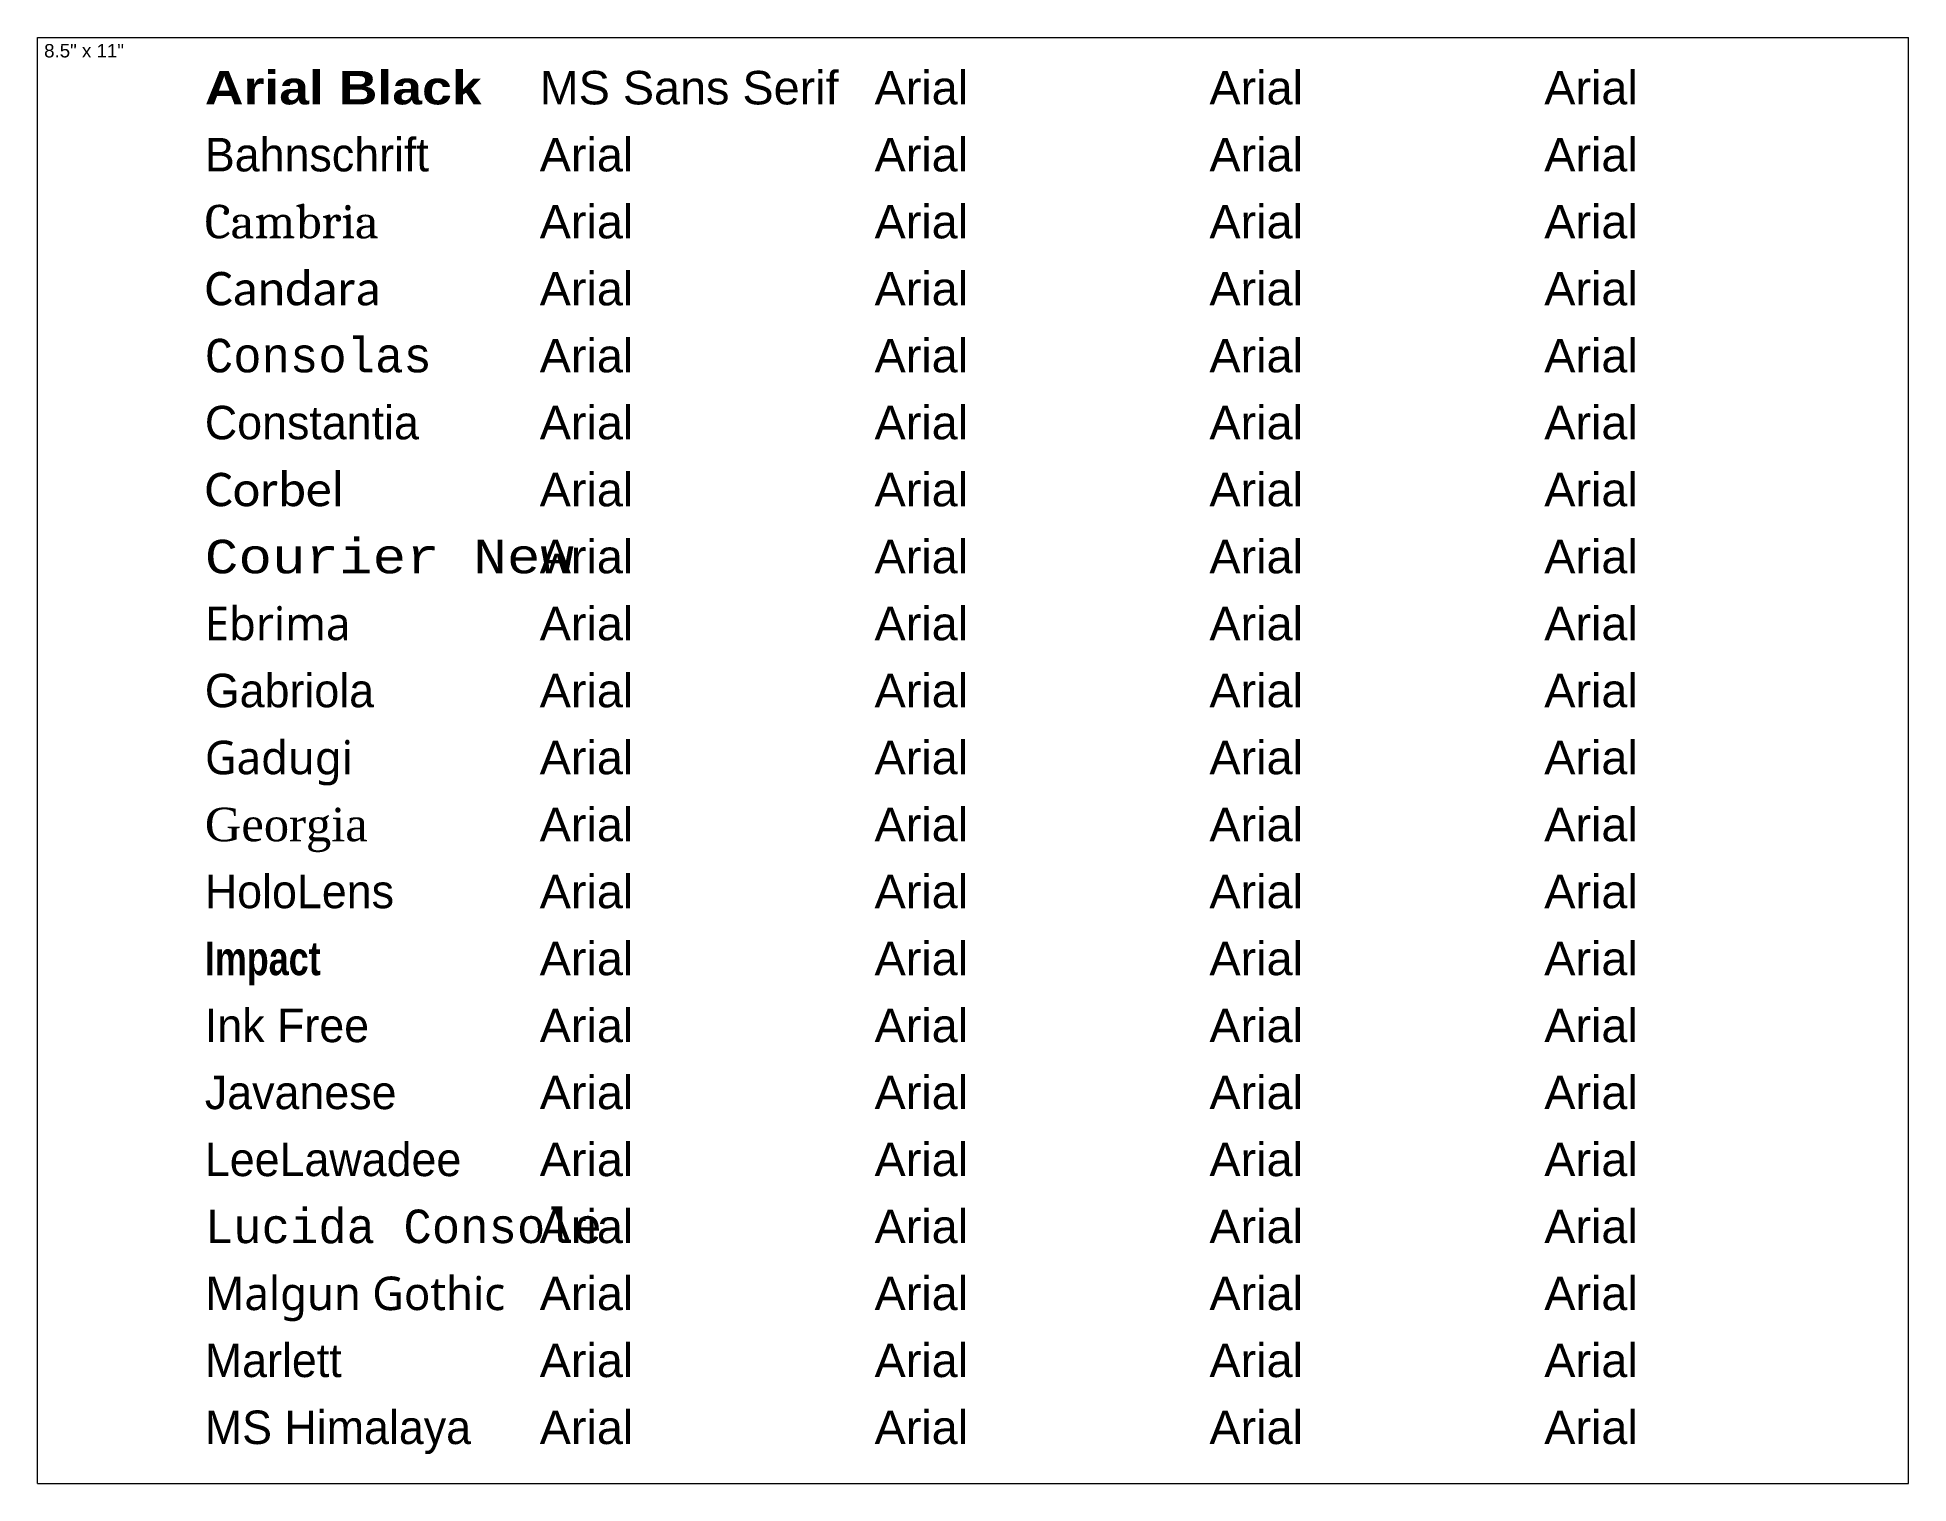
# Model space of a CAD drawing. Header units: millimetres. Extents: x 0 to 279, y -216 to 0.
import ezdxf

# ---------------------------------------------------------------- set-up
doc = ezdxf.new("R2010")
doc.units = ezdxf.units.MM
doc.layers.add('4. NP Layout & Text', color=3, linetype='Continuous', lineweight=13, true_color=0x00ff00)
doc.layers.add('5. NP Material Boundary', color=7, linetype='Continuous', lineweight=13)
doc.styles.add('textstyle100', font='')
doc.styles.add('textstyle101', font='')
doc.styles.add('textstyle102', font='')
doc.styles.add('textstyle103', font='')
doc.styles.add('textstyle104', font='')
doc.styles.add('textstyle105', font='')
doc.styles.add('textstyle106', font='')
doc.styles.add('textstyle107', font='')
doc.styles.add('textstyle108', font='')
doc.styles.add('textstyle109', font='')
doc.styles.add('textstyle110', font='')
doc.styles.add('textstyle111', font='')
doc.styles.add('textstyle112', font='')
doc.styles.add('textstyle113', font='')
doc.styles.add('textstyle114', font='')
doc.styles.add('textstyle115', font='')
doc.styles.add('textstyle116', font='')
doc.styles.add('textstyle117', font='')
doc.styles.add('textstyle118', font='')
doc.styles.add('textstyle119', font='')
doc.styles.add('textstyle120', font='')
doc.styles.add('textstyle121', font='')
doc.styles.add('textstyle122', font='')
doc.styles.add('textstyle123', font='')
doc.styles.add('textstyle124', font='')
doc.styles.add('textstyle125', font='')
doc.styles.add('textstyle126', font='')
doc.styles.add('textstyle127', font='')
doc.styles.add('textstyle128', font='')
doc.styles.add('textstyle129', font='')
doc.styles.add('textstyle130', font='')
doc.styles.add('textstyle25', font='')
doc.styles.add('textstyle26', font='')
doc.styles.add('textstyle27', font='')
doc.styles.add('textstyle28', font='')
doc.styles.add('textstyle29', font='')
doc.styles.add('textstyle30', font='')
doc.styles.add('textstyle31', font='')
doc.styles.add('textstyle32', font='')
doc.styles.add('textstyle33', font='')
doc.styles.add('textstyle34', font='')
doc.styles.add('textstyle35', font='')
doc.styles.add('textstyle36', font='')
doc.styles.add('textstyle37', font='')
doc.styles.add('textstyle38', font='')
doc.styles.add('textstyle39', font='')
doc.styles.add('textstyle40', font='')
doc.styles.add('textstyle41', font='')
doc.styles.add('textstyle42', font='')
doc.styles.add('textstyle43', font='')
doc.styles.add('textstyle44', font='')
doc.styles.add('textstyle45', font='micross.ttf')
doc.styles.add('textstyle46', font='')
doc.styles.add('textstyle47', font='')
doc.styles.add('textstyle48', font='')
doc.styles.add('textstyle49', font='')
doc.styles.add('textstyle50', font='')
doc.styles.add('textstyle51', font='')
doc.styles.add('textstyle52', font='')
doc.styles.add('textstyle53', font='')
doc.styles.add('textstyle54', font='')
doc.styles.add('textstyle55', font='')
doc.styles.add('textstyle56', font='')
doc.styles.add('textstyle57', font='')
doc.styles.add('textstyle58', font='')
doc.styles.add('textstyle59', font='')
doc.styles.add('textstyle60', font='')
doc.styles.add('textstyle61', font='')
doc.styles.add('textstyle62', font='')
doc.styles.add('textstyle63', font='')
doc.styles.add('textstyle64', font='')
doc.styles.add('textstyle65', font='')
doc.styles.add('textstyle66', font='')
doc.styles.add('textstyle67', font='')
doc.styles.add('textstyle68', font='')
doc.styles.add('textstyle69', font='')
doc.styles.add('textstyle70', font='')
doc.styles.add('textstyle71', font='')
doc.styles.add('textstyle72', font='')
doc.styles.add('textstyle73', font='')
doc.styles.add('textstyle74', font='')
doc.styles.add('textstyle75', font='')
doc.styles.add('textstyle76', font='')
doc.styles.add('textstyle77', font='')
doc.styles.add('textstyle78', font='')
doc.styles.add('textstyle79', font='')
doc.styles.add('textstyle80', font='')
doc.styles.add('textstyle81', font='')
doc.styles.add('textstyle82', font='')
doc.styles.add('textstyle83', font='')
doc.styles.add('textstyle84', font='')
doc.styles.add('textstyle85', font='')
doc.styles.add('textstyle86', font='')
doc.styles.add('textstyle87', font='')
doc.styles.add('textstyle88', font='')
doc.styles.add('textstyle89', font='')
doc.styles.add('textstyle90', font='')
doc.styles.add('textstyle91', font='')
doc.styles.add('textstyle92', font='')
doc.styles.add('textstyle93', font='')
doc.styles.add('textstyle94', font='')
doc.styles.add('textstyle95', font='')
doc.styles.add('textstyle96', font='')
doc.styles.add('textstyle97', font='')
doc.styles.add('textstyle98', font='')
doc.styles.add('textstyle99', font='')
doc.styles.get('textstyle100').set_extended_font_data('Arial')
doc.styles.get('textstyle101').set_extended_font_data('Arial')
doc.styles.get('textstyle102').set_extended_font_data('Arial')
doc.styles.get('textstyle103').set_extended_font_data('Arial')
doc.styles.get('textstyle104').set_extended_font_data('Arial')
doc.styles.get('textstyle105').set_extended_font_data('Arial')
doc.styles.get('textstyle106').set_extended_font_data('Arial')
doc.styles.get('textstyle107').set_extended_font_data('Arial')
doc.styles.get('textstyle108').set_extended_font_data('Arial')
doc.styles.get('textstyle109').set_extended_font_data('Arial')
doc.styles.get('textstyle110').set_extended_font_data('Arial')
doc.styles.get('textstyle111').set_extended_font_data('Arial')
doc.styles.get('textstyle112').set_extended_font_data('Arial')
doc.styles.get('textstyle113').set_extended_font_data('Arial')
doc.styles.get('textstyle114').set_extended_font_data('Arial')
doc.styles.get('textstyle115').set_extended_font_data('Arial')
doc.styles.get('textstyle116').set_extended_font_data('Arial')
doc.styles.get('textstyle117').set_extended_font_data('Arial')
doc.styles.get('textstyle118').set_extended_font_data('Arial')
doc.styles.get('textstyle119').set_extended_font_data('Arial')
doc.styles.get('textstyle120').set_extended_font_data('Arial')
doc.styles.get('textstyle121').set_extended_font_data('Arial')
doc.styles.get('textstyle122').set_extended_font_data('Arial')
doc.styles.get('textstyle123').set_extended_font_data('Arial')
doc.styles.get('textstyle124').set_extended_font_data('Arial')
doc.styles.get('textstyle125').set_extended_font_data('Microsoft Himalaya')
doc.styles.get('textstyle126').set_extended_font_data('Arial')
doc.styles.get('textstyle127').set_extended_font_data('Arial')
doc.styles.get('textstyle128').set_extended_font_data('Arial')
doc.styles.get('textstyle129').set_extended_font_data('Arial')
doc.styles.get('textstyle130').set_extended_font_data('Times New Roman')
doc.styles.get('textstyle25').set_extended_font_data('Arial Black')
doc.styles.get('textstyle26').set_extended_font_data('Bahnschrift')
doc.styles.get('textstyle27').set_extended_font_data('Cambria')
doc.styles.get('textstyle28').set_extended_font_data('Candara')
doc.styles.get('textstyle29').set_extended_font_data('Consolas')
doc.styles.get('textstyle30').set_extended_font_data('Constantia')
doc.styles.get('textstyle31').set_extended_font_data('Corbel')
doc.styles.get('textstyle32').set_extended_font_data('Courier New')
doc.styles.get('textstyle33').set_extended_font_data('Ebrima')
doc.styles.get('textstyle34').set_extended_font_data('Gabriola')
doc.styles.get('textstyle35').set_extended_font_data('Gadugi')
doc.styles.get('textstyle36').set_extended_font_data('Georgia')
doc.styles.get('textstyle37').set_extended_font_data('HoloLens MDL2 Assets')
doc.styles.get('textstyle38').set_extended_font_data('Impact')
doc.styles.get('textstyle39').set_extended_font_data('Ink Free')
doc.styles.get('textstyle40').set_extended_font_data('Javanese Text')
doc.styles.get('textstyle41').set_extended_font_data('Leelawadee UI')
doc.styles.get('textstyle42').set_extended_font_data('Lucida Console')
doc.styles.get('textstyle43').set_extended_font_data('Malgun Gothic')
doc.styles.get('textstyle44').set_extended_font_data('Marlett')
doc.styles.get('textstyle46').set_extended_font_data('Arial')
doc.styles.get('textstyle47').set_extended_font_data('Arial')
doc.styles.get('textstyle48').set_extended_font_data('Arial')
doc.styles.get('textstyle49').set_extended_font_data('Arial')
doc.styles.get('textstyle50').set_extended_font_data('Arial')
doc.styles.get('textstyle51').set_extended_font_data('Arial')
doc.styles.get('textstyle52').set_extended_font_data('Arial')
doc.styles.get('textstyle53').set_extended_font_data('Arial')
doc.styles.get('textstyle54').set_extended_font_data('Arial')
doc.styles.get('textstyle55').set_extended_font_data('Arial')
doc.styles.get('textstyle56').set_extended_font_data('Arial')
doc.styles.get('textstyle57').set_extended_font_data('Arial')
doc.styles.get('textstyle58').set_extended_font_data('Arial')
doc.styles.get('textstyle59').set_extended_font_data('Arial')
doc.styles.get('textstyle60').set_extended_font_data('Arial')
doc.styles.get('textstyle61').set_extended_font_data('Arial')
doc.styles.get('textstyle62').set_extended_font_data('Arial')
doc.styles.get('textstyle63').set_extended_font_data('Arial')
doc.styles.get('textstyle64').set_extended_font_data('Arial')
doc.styles.get('textstyle65').set_extended_font_data('Arial')
doc.styles.get('textstyle66').set_extended_font_data('Arial')
doc.styles.get('textstyle67').set_extended_font_data('Arial')
doc.styles.get('textstyle68').set_extended_font_data('Arial')
doc.styles.get('textstyle69').set_extended_font_data('Arial')
doc.styles.get('textstyle70').set_extended_font_data('Arial')
doc.styles.get('textstyle71').set_extended_font_data('Arial')
doc.styles.get('textstyle72').set_extended_font_data('Arial')
doc.styles.get('textstyle73').set_extended_font_data('Arial')
doc.styles.get('textstyle74').set_extended_font_data('Arial')
doc.styles.get('textstyle75').set_extended_font_data('Arial')
doc.styles.get('textstyle76').set_extended_font_data('Arial')
doc.styles.get('textstyle77').set_extended_font_data('Arial')
doc.styles.get('textstyle78').set_extended_font_data('Arial')
doc.styles.get('textstyle79').set_extended_font_data('Arial')
doc.styles.get('textstyle80').set_extended_font_data('Arial')
doc.styles.get('textstyle81').set_extended_font_data('Arial')
doc.styles.get('textstyle82').set_extended_font_data('Arial')
doc.styles.get('textstyle83').set_extended_font_data('Arial')
doc.styles.get('textstyle84').set_extended_font_data('Arial')
doc.styles.get('textstyle85').set_extended_font_data('Arial')
doc.styles.get('textstyle86').set_extended_font_data('Arial')
doc.styles.get('textstyle87').set_extended_font_data('Arial')
doc.styles.get('textstyle88').set_extended_font_data('Arial')
doc.styles.get('textstyle89').set_extended_font_data('Arial')
doc.styles.get('textstyle90').set_extended_font_data('Arial')
doc.styles.get('textstyle91').set_extended_font_data('Arial')
doc.styles.get('textstyle92').set_extended_font_data('Arial')
doc.styles.get('textstyle93').set_extended_font_data('Arial')
doc.styles.get('textstyle94').set_extended_font_data('Arial')
doc.styles.get('textstyle95').set_extended_font_data('Arial')
doc.styles.get('textstyle96').set_extended_font_data('Arial')
doc.styles.get('textstyle97').set_extended_font_data('Arial')
doc.styles.get('textstyle98').set_extended_font_data('Arial')
doc.styles.get('textstyle99').set_extended_font_data('Arial')

# ---------------------------------------------------------------- blocks, each defined once
blk = doc.blocks.new('8.5in-by-11in')
at = {"layer": '5. NP Material Boundary'}
for p, q in [((0, 0), (0, 215.9)), ((0, 215.9), (279.4, 215.9)), ((279.4, 0), (279.4, 215.9)), ((0, 0), (279.4, 0))]:
    blk.add_line(p, q, dxfattribs=at)
at = {"layer": '4. NP Layout & Text', "insert": (1, 213.9), "char_height": 2, "attachment_point": 4, "style": 'textstyle130'}
blk.add_mtext('\\fArial|b0|i0|c0|p0;8.5" x 11"', dxfattribs=at)

msp = doc.modelspace()

# ---------------------------------------------------------------- block references
at = {"layer": '5. NP Material Boundary'}
msp.add_blockref('8.5in-by-11in', (0, -215.9), dxfattribs=at)

# ---------------------------------------------------------------- texts
for s, style, p in [('Arial Black', 'textstyle25', (25, -10)), ('MS Sans Serif', 'textstyle45', (75, -10)), ('Arial', 'textstyle65', (125, -10)), ('Arial', 'textstyle85', (175, -10)), ('Arial', 'textstyle105', (225, -10)), ('Bahnschrift', 'textstyle26', (25, -20)), ('Arial', 'textstyle46', (75, -20)), ('Arial', 'textstyle66', (125, -20)), ('Arial', 'textstyle86', (175, -20)), ('Arial', 'textstyle106', (225, -20)), ('Cambria', 'textstyle27', (25, -30)), ('Arial', 'textstyle47', (75, -30)), ('Arial', 'textstyle67', (125, -30)), ('Arial', 'textstyle87', (175, -30)), ('Arial', 'textstyle107', (225, -30)), ('Candara', 'textstyle28', (25, -40)), ('Arial', 'textstyle48', (75, -40)), ('Arial', 'textstyle68', (125, -40)), ('Arial', 'textstyle88', (175, -40)), ('Arial', 'textstyle108', (225, -40)), ('Consolas', 'textstyle29', (25, -50)), ('Arial', 'textstyle49', (75, -50)), ('Arial', 'textstyle69', (125, -50)), ('Arial', 'textstyle89', (175, -50)), ('Arial', 'textstyle109', (225, -50)), ('Constantia', 'textstyle30', (25, -60)), ('Arial', 'textstyle50', (75, -60)), ('Arial', 'textstyle70', (125, -60)), ('Arial', 'textstyle90', (175, -60)), ('Arial', 'textstyle110', (225, -60)), ('Corbel', 'textstyle31', (25, -70)), ('Arial', 'textstyle51', (75, -70)), ('Arial', 'textstyle71', (125, -70)), ('Arial', 'textstyle91', (175, -70)), ('Arial', 'textstyle111', (225, -70)), ('Courier New', 'textstyle32', (25, -80)), ('Arial', 'textstyle52', (75, -80)), ('Arial', 'textstyle72', (125, -80)), ('Arial', 'textstyle92', (175, -80)), ('Arial', 'textstyle112', (225, -80)), ('Ebrima', 'textstyle33', (25, -90)), ('Arial', 'textstyle53', (75, -90)), ('Arial', 'textstyle73', (125, -90)), ('Arial', 'textstyle93', (175, -90)), ('Arial', 'textstyle113', (225, -90)), ('Gabriola', 'textstyle34', (25, -100)), ('Arial', 'textstyle54', (75, -100)), ('Arial', 'textstyle74', (125, -100)), ('Arial', 'textstyle94', (175, -100)), ('Arial', 'textstyle114', (225, -100)), ('Gadugi', 'textstyle35', (25, -110)), ('Arial', 'textstyle55', (75, -110)), ('Arial', 'textstyle75', (125, -110)), ('Arial', 'textstyle95', (175, -110)), ('Arial', 'textstyle115', (225, -110)), ('Georgia', 'textstyle36', (25, -120)), ('Arial', 'textstyle56', (75, -120)), ('Arial', 'textstyle76', (125, -120)), ('Arial', 'textstyle96', (175, -120)), ('Arial', 'textstyle116', (225, -120)), ('HoloLens', 'textstyle37', (25, -130)), ('Arial', 'textstyle57', (75, -130)), ('Arial', 'textstyle77', (125, -130)), ('Arial', 'textstyle97', (175, -130)), ('Arial', 'textstyle117', (225, -130)), ('Impact', 'textstyle38', (25, -140)), ('Arial', 'textstyle58', (75, -140)), ('Arial', 'textstyle78', (125, -140)), ('Arial', 'textstyle98', (175, -140)), ('Arial', 'textstyle118', (225, -140)), ('Ink Free', 'textstyle39', (25, -150)), ('Arial', 'textstyle59', (75, -150)), ('Arial', 'textstyle79', (125, -150)), ('Arial', 'textstyle99', (175, -150)), ('Arial', 'textstyle119', (225, -150)), ('Javanese', 'textstyle40', (25, -160)), ('Arial', 'textstyle60', (75, -160)), ('Arial', 'textstyle80', (125, -160)), ('Arial', 'textstyle100', (175, -160)), ('Arial', 'textstyle120', (225, -160)), ('LeeLawadee', 'textstyle41', (25, -170)), ('Arial', 'textstyle61', (75, -170)), ('Arial', 'textstyle81', (125, -170)), ('Arial', 'textstyle101', (175, -170)), ('Arial', 'textstyle121', (225, -170)), ('Lucida Console', 'textstyle42', (25, -180)), ('Arial', 'textstyle62', (75, -180)), ('Arial', 'textstyle82', (125, -180)), ('Arial', 'textstyle102', (175, -180)), ('Arial', 'textstyle122', (225, -180)), ('Malgun Gothic', 'textstyle43', (25, -190)), ('Arial', 'textstyle63', (75, -190)), ('Arial', 'textstyle83', (125, -190)), ('Arial', 'textstyle103', (175, -190)), ('Arial', 'textstyle123', (225, -190)), ('Marlett', 'textstyle44', (25, -200)), ('Arial', 'textstyle64', (75, -200)), ('Arial', 'textstyle84', (125, -200)), ('Arial', 'textstyle104', (175, -200)), ('Arial', 'textstyle124', (225, -200)), ('MS Himalaya', 'textstyle125', (25, -210)), ('Arial', 'textstyle126', (75, -210)), ('Arial', 'textstyle127', (125, -210)), ('Arial', 'textstyle128', (175, -210)), ('Arial', 'textstyle129', (225, -210))]:
    msp.add_text(s, height=5, dxfattribs=dict(at, style=style)).set_placement(p)

doc.saveas('drawing.dxf')
